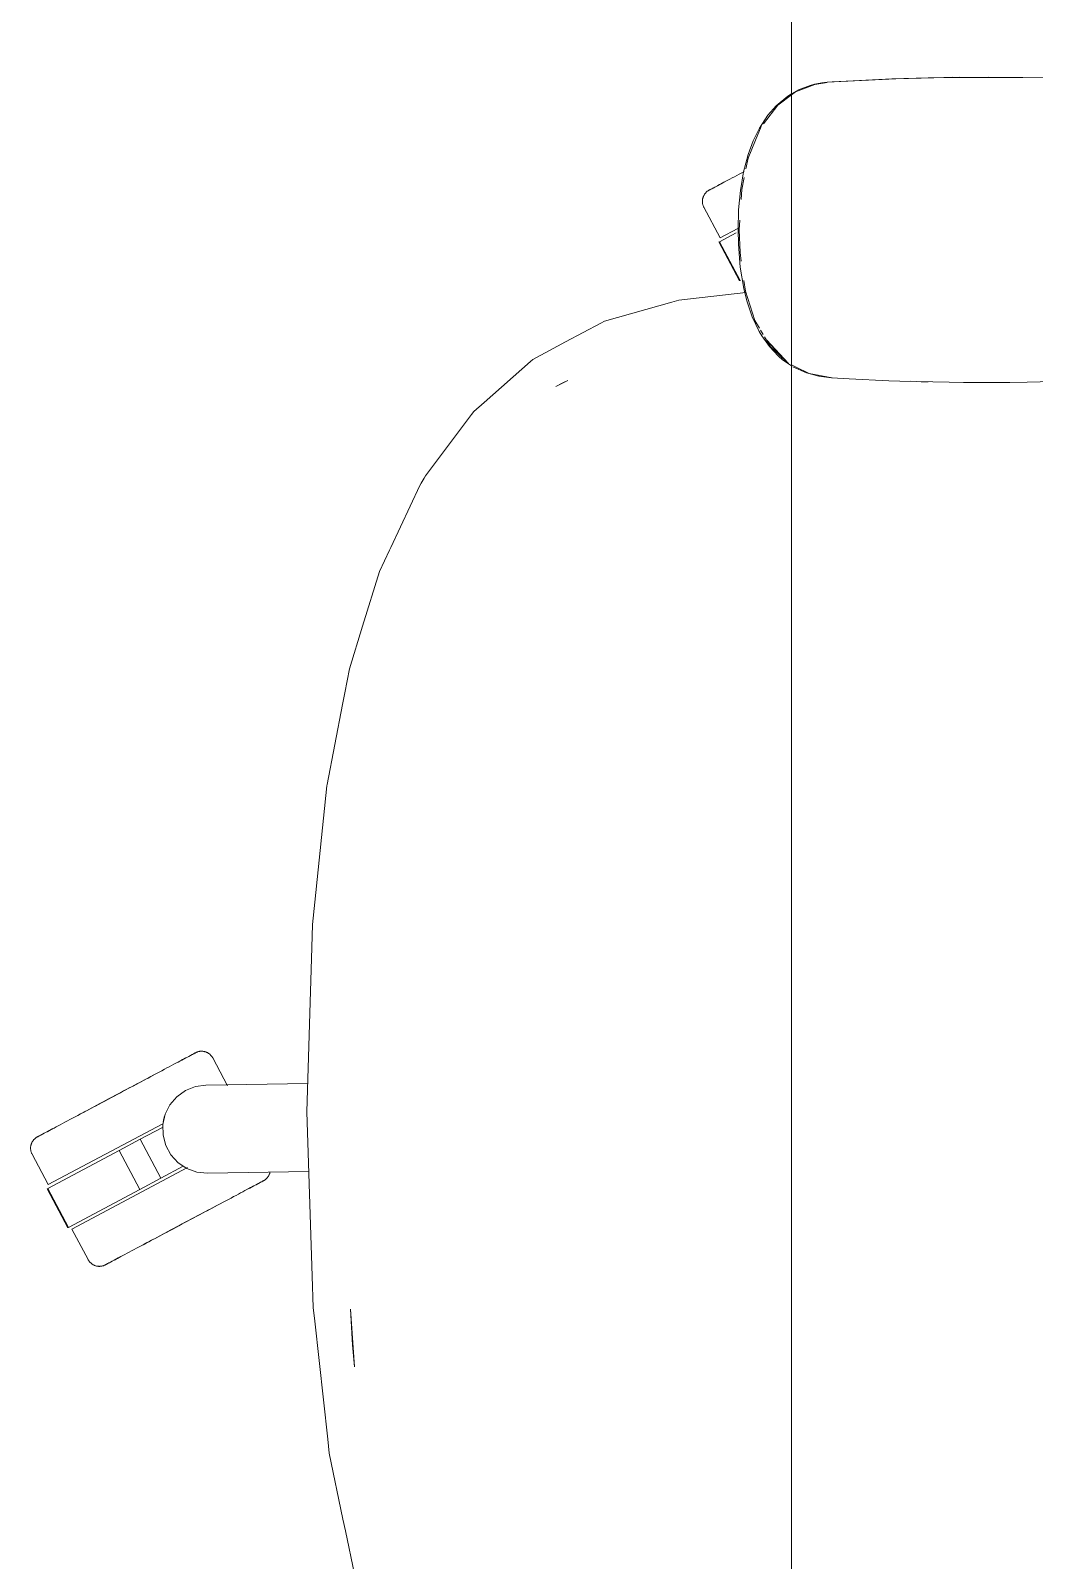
# Model space of a CAD drawing. Header units: millimetres. Extents: x 90978 to 295199, y -4084 to 97293.
# Drawn here: x 203005.3 to 203324.1, y 32614.6 to 33100.2 of the extents above; entities that cross this region are included whole.
import ezdxf

# ---------------------------------------------------------------- set-up
doc = ezdxf.new("R2010")
doc.units = ezdxf.units.MM
doc.header["$MEASUREMENT"] = 0
doc.layers.add('G-IMPT', color=8, linetype='CONTINUOUS', lineweight=9)
doc.layers.add('I-FURN', color=8, linetype='CONTINUOUS', lineweight=9)

msp = doc.modelspace()

# ---------------------------------------------------------------- linework, layer by layer
at = {"layer": 'G-IMPT'}
for p, q in [((203300.2, 33085.37), (203278.81, 33084.87)), ((203290.37, 33085.21), (203278.81, 33084.87)), ((203300.2, 33085.37), (203280.02, 33084.91)), ((203290.37, 33085.21), (203309.6, 33085.42)), ((203300.2, 33085.37), (203290.37, 33085.21)), ((203320.39, 33085.33), (203290.37, 33085.21)), ((203298.17, 33085.35), (203296.26, 33085.28)), ((203300.2, 33085.33), (203298.17, 33085.35)), ((203320.39, 33085.33), (203300.2, 33085.37)), ((203320.39, 33085.33), (203309.6, 33085.42)), ((203320.39, 33085.33), (203328.81, 33085.16)), ((203249.2, 33081.36), (203246.96, 33080.09)), ((203248.17, 33080.7), (203246.96, 33079.8)), ((203254.37, 33083.11), (203248.17, 33080.7)), ((203249.2, 33081.36), (203252.85, 33082.76)), ((203254.19, 33083.13), (203252.85, 33082.76)), ((203254.19, 33083.13), (203256.59, 33083.57)), ((203254.37, 33083.11), (203258.22, 33083.69)), ((203258.23, 33083.82), (203256.59, 33083.57)), ((203280.02, 33084.91), (203258.23, 33083.82)), ((203278.81, 33084.87), (203258.23, 33083.82)), ((203258.23, 33083.82), (203259.84, 33083.93)), ((203280.02, 33084.91), (203259.84, 33083.93)), ((203278.81, 33084.87), (203280.02, 33084.91)), ((203242.55, 33076.53), (203238, 33070.61)), ((203239.36, 33073.29), (203242.03, 33076.33)), ((203245.77, 33079.41), (203242.03, 33076.33)), ((203246.96, 33079.8), (203242.55, 33076.53)), ((203246.96, 33080.09), (203245.77, 33079.41)), ((203236.71, 33069.24), (203239.36, 33073.29)), ((203236.71, 33069.24), (203234.73, 33065.17)), ((203237.33, 33069.74), (203235.49, 33065.35)), ((203233.14, 33060.84), (203234.73, 33065.17)), ((203233.16, 33059.72), (203235.49, 33065.35)), ((203233.14, 33060.84), (203231.71, 33055.36)), ((203233.16, 33059.72), (203232.46, 33056.26)), ((203230.71, 33049.42), (203231.71, 33055.36)), ((203231.89, 33053.51), (203231.13, 33049.76)), ((203230.71, 33049.42), (203230.14, 33043.27)), ((203231.13, 33049.76), (203230.93, 33046.56)), ((203229.96, 33036.93), (203230.14, 33043.27)), ((203230.05, 33032.43), (203229.96, 33036.93)), ((203230.53, 33040.04), (203230.34, 33036.93)), ((203230.57, 33029.77), (203230.34, 33036.93)), ((203230.05, 33032.43), (203230.63, 33025.11)), ((203230.57, 33029.77), (203230.96, 33026.99)), ((203231.75, 33018.35), (203230.63, 33025.11)), ((203232.72, 33014.42), (203231.75, 33018.35)), ((203231.83, 33020.8), (203232.3, 33017.51)), ((203232.3, 33017.51), (203235.33, 33008.12)), ((203208.88, 33013.95), (203187.53, 33007.95)), ((203208.88, 33013.95), (203211.14, 33014.59)), ((203232.42, 33017), (203211.14, 33014.59)), ((203232.72, 33014.42), (203234.46, 33009.34)), ((203187.53, 33007.95), (203186.42, 33007.35)), ((203234.46, 33009.34), (203236.67, 33004.7)), ((203235.33, 33008.12), (203236.79, 33005.67)), ((203186.42, 33007.35), (203175.18, 33001.34)), ((203236.67, 33004.7), (203237.47, 33003.33)), ((203237.11, 33005.13), (203237.93, 33003.76)), ((203239.92, 32999.87), (203237.47, 33003.33)), ((203238.4, 33002.97), (203240.29, 32999.82)), ((203175.18, 33001.34), (203164.75, 32995.76)), ((203239.1, 33001.9), (203246, 32994.51)), ((203239.1, 33001.9), (203240.38, 33000.43)), ((203242.78, 32996.83), (203239.92, 32999.87)), ((203240.29, 32999.82), (203246, 32994.51)), ((203240.51, 33000.28), (203243.59, 32996.74)), ((203149.29, 32982.15), (203164.08, 32995.17)), ((203164.08, 32995.17), (203164.75, 32995.76)), ((203242.78, 32996.83), (203244.11, 32995.69)), ((203246, 32994.51), (203243.59, 32996.74)), ((203246.96, 32993.74), (203244.11, 32995.69)), ((203248.24, 32993.41), (203246.96, 32994.03)), ((203247.33, 32993.49), (203251.65, 32991.5)), ((203248.24, 32993.41), (203252.49, 32991.31)), ((203172.05, 32987.15), (203175.94, 32989.1)), ((203172.05, 32987.15), (203174.34, 32988.32)), ((203174.34, 32988.32), (203175.94, 32989.1)), ((203255.61, 32990.43), (203251.65, 32991.5)), ((203252.49, 32991.31), (203259.84, 32989.93)), ((203259.61, 32989.93), (203255.61, 32990.43)), ((203265.28, 32989.65), (203259.61, 32989.93)), ((203265.28, 32989.65), (203277.84, 32989.04)), ((203281.38, 32988.91), (203277.84, 32989.04)), ((203297.05, 32988.53), (203281.38, 32988.91)), ((203284.78, 32988.85), (203288.11, 32988.71)), ((203290.33, 32988.71), (203288.11, 32988.71)), ((203297.05, 32988.53), (203301.56, 32988.48)), ((203301.56, 32988.48), (203316.28, 32988.49)), ((203321.75, 32988.56), (203316.28, 32988.49)), ((203321.75, 32988.56), (203334.06, 32988.86)), ((203130.74, 32958.82), (203145.31, 32978.31)), ((203145.31, 32978.31), (203146.03, 32979.28)), ((203149.29, 32982.15), (203146.03, 32979.28)), ((203128.92, 32955.76), (203119.65, 32936.12)), ((203128.92, 32955.76), (203129.34, 32956.47)), ((203130.28, 32958.05), (203129.34, 32956.47)), ((203130.74, 32958.82), (203130.28, 32958.05)), ((203116.03, 32928.44), (203119.22, 32935.2)), ((203119.65, 32936.12), (203119.22, 32935.2)), ((203116.03, 32928.44), (203110.71, 32911.17)), ((203110.71, 32911.17), (203106.51, 32897.56)), ((203106.51, 32897.56), (203105.05, 32889.96)), ((203104.35, 32886.29), (203099.48, 32860.91)), ((203104.35, 32886.29), (203105.05, 32889.96)), ((203099.39, 32860.45), (203095.57, 32823.46)), ((203099.39, 32860.45), (203099.48, 32860.91)), ((203095.57, 32823.46), (203094.84, 32816.39)), ((203094.62, 32809.13), (203094.84, 32816.39)), ((203093, 32756.97), (203094.62, 32809.13)), ((203094.7, 32704.79), (203093, 32756.97)), ((203094.7, 32704.79), (203095.03, 32694.84)), ((203095.51, 32690.47), (203095.03, 32694.84)), ((203106.91, 32694.31), (203107.55, 32682.97)), ((203106.91, 32694.31), (203108.16, 32676.03)), ((203095.51, 32690.47), (203099.64, 32653.03)), ((203108.16, 32676.03), (203107.55, 32682.97)), ((203100.13, 32648.61), (203099.64, 32653.03)), ((203104.47, 32627.67), (203100.13, 32648.61)), ((203104.47, 32627.67), (203105.24, 32623.99)), ((203105.24, 32623.99), (203108.11, 32610.16))]:
    msp.add_line(p, q, dxfattribs=at)
at = {"layer": 'I-FURN'}
for p, q in [((203246.96, 32162.73), (203246.96, 33762.73)), ((203246.96, 33762.73), (203246.96, 32162.73)), ((203223.86, 33051.18), (203223.39, 33050.93)), ((203223.6, 33051.04), (203224.08, 33051.3)), ((203224.36, 33051.45), (203223.86, 33051.18)), ((203224.08, 33051.3), (203224.6, 33051.58)), ((203224.9, 33051.73), (203224.36, 33051.45)), ((203224.6, 33051.58), (203225.15, 33051.87)), ((203225.46, 33052.03), (203224.9, 33051.73)), ((203225.15, 33051.87), (203225.74, 33052.18)), ((203226.07, 33052.35), (203225.46, 33052.03)), ((203226.7, 33052.69), (203226.07, 33052.35)), ((203227.36, 33053.04), (203226.7, 33052.69)), ((203228.06, 33053.41), (203227.36, 33053.04)), ((203228.78, 33053.8), (203228.06, 33053.41)), ((203229.53, 33054.2), (203228.78, 33053.8)), ((203230.31, 33054.61), (203229.53, 33054.2)), ((203231.11, 33055.03), (203230.31, 33054.61)), ((203231.93, 33055.47), (203231.11, 33055.03)), ((203218.63, 33046.26), (203218.65, 33046.42)), ((203218.65, 33046.42), (203218.67, 33046.58)), ((203218.67, 33046.58), (203218.7, 33046.74)), ((203218.7, 33046.74), (203218.73, 33046.9)), ((203218.73, 33046.9), (203218.77, 33047.06)), ((203218.77, 33047.06), (203218.82, 33047.21)), ((203218.82, 33047.21), (203218.87, 33047.36)), ((203218.87, 33047.36), (203218.93, 33047.51)), ((203218.93, 33047.51), (203218.99, 33047.66)), ((203218.99, 33047.66), (203219.06, 33047.81)), ((203219.06, 33047.81), (203219.14, 33047.95)), ((203219.14, 33047.95), (203219.22, 33048.09)), ((203219.22, 33048.09), (203219.31, 33048.22)), ((203219.31, 33048.22), (203219.4, 33048.35)), ((203219.4, 33048.35), (203219.5, 33048.48)), ((203219.5, 33048.48), (203219.6, 33048.61)), ((203219.6, 33048.61), (203219.71, 33048.73)), ((203219.71, 33048.73), (203219.82, 33048.84)), ((203219.82, 33048.84), (203219.94, 33048.95)), ((203219.94, 33048.95), (203220.06, 33049.06)), ((203220.06, 33049.06), (203220.18, 33049.16)), ((203220.18, 33049.16), (203220.31, 33049.26)), ((203220.31, 33049.26), (203220.45, 33049.35)), ((203220.45, 33049.35), (203220.58, 33049.43)), ((203220.58, 33049.43), (203220.72, 33049.51)), ((203220.72, 33049.51), (203220.76, 33049.53)), ((203220.76, 33049.53), (203220.78, 33049.54)), ((203220.77, 33049.54), (203220.76, 33049.53)), ((203220.81, 33049.56), (203220.77, 33049.54)), ((203220.78, 33049.54), (203220.84, 33049.58)), ((203220.89, 33049.6), (203220.81, 33049.56)), ((203220.84, 33049.58), (203220.94, 33049.63)), ((203221.01, 33049.67), (203220.89, 33049.6)), ((203220.94, 33049.63), (203221.08, 33049.7)), ((203221.18, 33049.75), (203221.01, 33049.67)), ((203221.08, 33049.7), (203221.26, 33049.8)), ((203221.38, 33049.86), (203221.18, 33049.75)), ((203221.26, 33049.8), (203221.48, 33049.92)), ((203221.62, 33049.99), (203221.38, 33049.86)), ((203221.48, 33049.92), (203221.74, 33050.05)), ((203221.9, 33050.14), (203221.62, 33049.99)), ((203221.74, 33050.05), (203222.04, 33050.21)), ((203222.21, 33050.31), (203221.9, 33050.14)), ((203222.04, 33050.21), (203222.37, 33050.39)), ((203222.57, 33050.5), (203222.21, 33050.31)), ((203222.37, 33050.39), (203222.75, 33050.59)), ((203222.96, 33050.7), (203222.57, 33050.5)), ((203222.75, 33050.59), (203223.16, 33050.81)), ((203223.39, 33050.93), (203222.96, 33050.7)), ((203223.16, 33050.81), (203223.6, 33051.04)), ((203218.62, 33045.94), (203218.63, 33046.1)), ((203218.63, 33045.78), (203218.62, 33045.94)), ((203218.63, 33046.1), (203218.63, 33046.26)), ((203218.64, 33045.62), (203218.63, 33045.78)), ((203218.66, 33045.46), (203218.64, 33045.62)), ((203218.68, 33045.3), (203218.66, 33045.46)), ((203218.71, 33045.14), (203218.68, 33045.3)), ((203218.75, 33044.98), (203218.71, 33045.14)), ((203218.79, 33044.83), (203218.75, 33044.98)), ((203218.84, 33044.67), (203218.79, 33044.83)), ((203218.89, 33044.52), (203218.84, 33044.67)), ((203218.96, 33044.37), (203218.89, 33044.52)), ((203219.02, 33044.23), (203218.96, 33044.37)), ((203219.1, 33044.08), (203219.02, 33044.23)), ((203219.1, 33044.08), (203224.25, 33034.4)), ((203224.25, 33034.4), (203229.88, 33037.39)), ((203223.89, 33033.08), (203230.46, 33020.71)), ((203224.06, 33033.17), (203229.35, 33035.98)), ((203230.63, 33020.81), (203224.06, 33033.17)), ((203230.73, 33020.86), (203230.63, 33020.81)), ((203055.28, 32774.45), (203054.84, 32774.21)), ((203055.05, 32774.32), (203055.48, 32774.55)), ((203055.69, 32774.66), (203055.28, 32774.45)), ((203055.48, 32774.55), (203055.87, 32774.76)), ((203056.07, 32774.86), (203055.69, 32774.66)), ((203055.87, 32774.76), (203056.23, 32774.95)), ((203056.4, 32775.04), (203056.07, 32774.86)), ((203056.23, 32774.95), (203056.54, 32775.12)), ((203056.7, 32775.2), (203056.4, 32775.04)), ((203056.54, 32775.12), (203056.82, 32775.26)), ((203056.96, 32775.34), (203056.7, 32775.2)), ((203056.82, 32775.26), (203057.06, 32775.39)), ((203057.18, 32775.45), (203056.96, 32775.34)), ((203057.06, 32775.39), (203057.26, 32775.5)), ((203057.36, 32775.55), (203057.18, 32775.45)), ((203057.26, 32775.5), (203057.43, 32775.59)), ((203057.5, 32775.62), (203057.36, 32775.55)), ((203057.43, 32775.59), (203057.55, 32775.65)), ((203057.6, 32775.68), (203057.5, 32775.62)), ((203057.55, 32775.65), (203057.63, 32775.69)), ((203057.66, 32775.71), (203057.6, 32775.68)), ((203057.63, 32775.69), (203057.67, 32775.72)), ((203057.68, 32775.72), (203057.66, 32775.71)), ((203057.67, 32775.72), (203057.68, 32775.72)), ((203057.68, 32775.72), (203057.82, 32775.79)), ((203057.82, 32775.79), (203057.97, 32775.86)), ((203057.97, 32775.86), (203058.12, 32775.92)), ((203058.12, 32775.92), (203058.27, 32775.98)), ((203058.27, 32775.98), (203058.42, 32776.02)), ((203058.42, 32776.02), (203058.58, 32776.07)), ((203058.58, 32776.07), (203058.73, 32776.1)), ((203058.73, 32776.1), (203058.89, 32776.13)), ((203058.89, 32776.13), (203059.05, 32776.16)), ((203059.05, 32776.16), (203059.21, 32776.18)), ((203059.21, 32776.18), (203059.37, 32776.19)), ((203059.37, 32776.19), (203059.53, 32776.19)), ((203059.53, 32776.19), (203059.7, 32776.19)), ((203059.7, 32776.19), (203059.86, 32776.18)), ((203059.86, 32776.18), (203060.02, 32776.17)), ((203060.02, 32776.17), (203060.18, 32776.15)), ((203060.18, 32776.15), (203060.34, 32776.12)), ((203060.34, 32776.12), (203060.49, 32776.08)), ((203060.49, 32776.08), (203060.65, 32776.04)), ((203060.65, 32776.04), (203060.8, 32776)), ((203060.8, 32776), (203060.96, 32775.95)), ((203060.96, 32775.95), (203061.11, 32775.89)), ((203061.11, 32775.89), (203061.25, 32775.82)), ((203061.25, 32775.82), (203061.4, 32775.75)), ((203061.4, 32775.75), (203061.54, 32775.68)), ((203061.54, 32775.68), (203061.68, 32775.59)), ((203061.68, 32775.59), (203061.82, 32775.51)), ((203061.82, 32775.51), (203061.95, 32775.41)), ((203061.95, 32775.41), (203062.08, 32775.32)), ((203062.08, 32775.32), (203062.2, 32775.21)), ((203062.2, 32775.21), (203062.32, 32775.11)), ((203062.32, 32775.11), (203062.44, 32774.99)), ((203062.44, 32774.99), (203062.55, 32774.88)), ((203062.55, 32774.88), (203062.65, 32774.76)), ((203062.65, 32774.76), (203062.76, 32774.63)), ((203062.76, 32774.63), (203062.85, 32774.5)), ((203062.85, 32774.5), (203062.94, 32774.37)), ((203062.94, 32774.37), (203063.03, 32774.23)), ((203046.12, 32769.58), (203045.27, 32769.12)), ((203045.66, 32769.33), (203046.51, 32769.78)), ((203046.96, 32770.02), (203046.12, 32769.58)), ((203047.77, 32770.45), (203046.96, 32770.02)), ((203048.56, 32770.87), (203047.77, 32770.45)), ((203049.32, 32771.28), (203048.56, 32770.87)), ((203050.05, 32771.67), (203049.32, 32771.28)), ((203050.76, 32772.04), (203050.05, 32771.67)), ((203051.44, 32772.4), (203050.76, 32772.04)), ((203052.09, 32772.75), (203051.44, 32772.4)), ((203052.7, 32773.07), (203052.09, 32772.75)), ((203053.29, 32773.39), (203052.7, 32773.07)), ((203052.98, 32773.22), (203053.54, 32773.52)), ((203053.84, 32773.68), (203053.29, 32773.39)), ((203053.54, 32773.52), (203054.08, 32773.81)), ((203054.36, 32773.95), (203053.84, 32773.68)), ((203054.08, 32773.81), (203054.58, 32774.07)), ((203054.84, 32774.21), (203054.36, 32773.95)), ((203054.58, 32774.07), (203055.05, 32774.32)), ((203063.03, 32774.23), (203063.11, 32774.09)), ((203063.11, 32774.09), (203063.13, 32774.05)), ((203067.83, 32765.21), (203063.13, 32774.05)), ((203036.28, 32764.34), (203037.27, 32764.87)), ((203037.8, 32765.15), (203036.81, 32764.63)), ((203037.27, 32764.87), (203038.25, 32765.39)), ((203038.78, 32765.67), (203037.8, 32765.15)), ((203038.25, 32765.39), (203039.23, 32765.91)), ((203039.75, 32766.19), (203038.78, 32765.67)), ((203039.23, 32765.91), (203040.19, 32766.42)), ((203040.71, 32766.7), (203039.75, 32766.19)), ((203040.19, 32766.42), (203041.14, 32766.93)), ((203041.65, 32767.2), (203040.71, 32766.7)), ((203041.14, 32766.93), (203042.08, 32767.43)), ((203042.58, 32767.69), (203041.65, 32767.2)), ((203042.08, 32767.43), (203043, 32767.92)), ((203043.49, 32768.18), (203042.58, 32767.69)), ((203043, 32767.92), (203043.91, 32768.4)), ((203044.39, 32768.65), (203043.49, 32768.18)), ((203043.91, 32768.4), (203044.79, 32768.87)), ((203045.27, 32769.12), (203044.39, 32768.65)), ((203044.79, 32768.87), (203045.66, 32769.33)), ((203054.47, 32763.71), (203057.6, 32764.96)), ((203057.6, 32764.96), (203060.94, 32765.43)), ((203060.94, 32765.43), (203093.28, 32765.99)), ((203027.81, 32759.84), (203026.83, 32759.32)), ((203027.28, 32759.56), (203028.27, 32760.08)), ((203028.8, 32760.37), (203027.81, 32759.84)), ((203028.27, 32760.08), (203029.26, 32760.61)), ((203029.8, 32760.9), (203028.8, 32760.37)), ((203029.26, 32760.61), (203030.26, 32761.14)), ((203030.8, 32761.43), (203029.8, 32760.9)), ((203030.26, 32761.14), (203031.26, 32761.68)), ((203031.81, 32761.96), (203030.8, 32761.43)), ((203031.26, 32761.68), (203032.27, 32762.21)), ((203032.81, 32762.5), (203031.81, 32761.96)), ((203032.27, 32762.21), (203033.27, 32762.74)), ((203033.82, 32763.03), (203032.81, 32762.5)), ((203033.27, 32762.74), (203034.28, 32763.28)), ((203034.82, 32763.57), (203033.82, 32763.03)), ((203034.28, 32763.28), (203035.28, 32763.81)), ((203035.82, 32764.1), (203034.82, 32763.57)), ((203035.28, 32763.81), (203036.28, 32764.34)), ((203036.81, 32764.63), (203035.82, 32764.1)), ((203049.53, 32759.19), (203051.72, 32761.75)), ((203051.72, 32761.75), (203054.47, 32763.71)), ((203018.57, 32754.93), (203017.75, 32754.49)), ((203019.42, 32755.38), (203018.57, 32754.93)), ((203020.29, 32755.84), (203019.42, 32755.38)), ((203021.17, 32756.31), (203020.29, 32755.84)), ((203022.08, 32756.79), (203021.17, 32756.31)), ((203021.59, 32756.53), (203022.5, 32757.02)), ((203023, 32757.28), (203022.08, 32756.79)), ((203022.5, 32757.02), (203023.43, 32757.51)), ((203023.94, 32757.78), (203023, 32757.28)), ((203023.43, 32757.51), (203024.38, 32758.01)), ((203024.89, 32758.29), (203023.94, 32757.78)), ((203024.38, 32758.01), (203025.33, 32758.52)), ((203025.85, 32758.8), (203024.89, 32758.29)), ((203025.33, 32758.52), (203026.3, 32759.04)), ((203026.83, 32759.32), (203025.85, 32758.8)), ((203026.3, 32759.04), (203027.28, 32759.56)), ((203047.27, 32752.88), (203048.02, 32756.17)), ((203048.02, 32756.17), (203049.53, 32759.19)), ((203009.6, 32750.16), (203009.21, 32749.95)), ((203009.39, 32750.04), (203009.8, 32750.26)), ((203010.03, 32750.39), (203009.6, 32750.16)), ((203009.8, 32750.26), (203010.24, 32750.5)), ((203010.5, 32750.63), (203010.03, 32750.39)), ((203010.24, 32750.5), (203010.73, 32750.75)), ((203011, 32750.9), (203010.5, 32750.63)), ((203010.73, 32750.75), (203011.24, 32751.03)), ((203010.89, 32733.85), (203047.04, 32753.08)), ((203011.54, 32751.19), (203011, 32750.9)), ((203011.24, 32751.03), (203011.79, 32751.32)), ((203012.11, 32751.49), (203011.54, 32751.19)), ((203011.79, 32751.32), (203012.38, 32751.63)), ((203012.71, 32751.81), (203012.11, 32751.49)), ((203013.34, 32752.15), (203012.71, 32751.81)), ((203014, 32752.5), (203013.34, 32752.15)), ((203014.7, 32752.87), (203014, 32752.5)), ((203015.42, 32753.25), (203014.7, 32752.87)), ((203016.17, 32753.65), (203015.42, 32753.25)), ((203016.95, 32754.06), (203016.17, 32753.65)), ((203017.75, 32754.49), (203016.95, 32754.06)), ((203040.05, 32748.23), (203047.2, 32752.03)), ((203047.33, 32749.51), (203047.27, 32752.88)), ((203005.27, 32745.56), (203005.28, 32745.72)), ((203005.27, 32745.39), (203005.27, 32745.56)), ((203005.27, 32745.23), (203005.27, 32745.39)), ((203005.28, 32745.07), (203005.27, 32745.23)), ((203005.28, 32745.72), (203005.29, 32745.88)), ((203005.29, 32745.88), (203005.31, 32746.04)), ((203005.31, 32746.04), (203005.34, 32746.2)), ((203005.34, 32746.2), (203005.37, 32746.35)), ((203005.37, 32746.35), (203005.41, 32746.51)), ((203005.41, 32746.51), (203005.46, 32746.66)), ((203005.46, 32746.66), (203005.51, 32746.82)), ((203005.51, 32746.82), (203005.57, 32746.97)), ((203005.57, 32746.97), (203005.63, 32747.11)), ((203005.63, 32747.11), (203005.7, 32747.26)), ((203005.7, 32747.26), (203005.78, 32747.4)), ((203005.78, 32747.4), (203005.86, 32747.54)), ((203005.86, 32747.54), (203005.95, 32747.68)), ((203005.95, 32747.68), (203006.04, 32747.81)), ((203006.04, 32747.81), (203006.14, 32747.94)), ((203006.14, 32747.94), (203006.24, 32748.06)), ((203006.24, 32748.06), (203006.35, 32748.18)), ((203006.35, 32748.18), (203006.46, 32748.3)), ((203006.46, 32748.3), (203006.58, 32748.41)), ((203006.58, 32748.41), (203006.7, 32748.51)), ((203006.7, 32748.51), (203006.83, 32748.61)), ((203006.83, 32748.61), (203006.96, 32748.71)), ((203006.96, 32748.71), (203007.09, 32748.8)), ((203007.09, 32748.8), (203007.23, 32748.89)), ((203007.23, 32748.89), (203007.37, 32748.97)), ((203007.37, 32748.97), (203007.4, 32748.99)), ((203007.4, 32748.99), (203007.42, 32749)), ((203007.41, 32748.99), (203007.4, 32748.99)), ((203007.45, 32749.01), (203007.41, 32748.99)), ((203007.42, 32749), (203007.48, 32749.03)), ((203007.53, 32749.06), (203007.45, 32749.01)), ((203007.48, 32749.03), (203007.58, 32749.08)), ((203007.65, 32749.12), (203007.53, 32749.06)), ((203007.58, 32749.08), (203007.72, 32749.16)), ((203007.82, 32749.21), (203007.65, 32749.12)), ((203007.72, 32749.16), (203007.9, 32749.25)), ((203008.02, 32749.32), (203007.82, 32749.21)), ((203007.9, 32749.25), (203008.12, 32749.37)), ((203008.26, 32749.44), (203008.02, 32749.32)), ((203008.12, 32749.37), (203008.38, 32749.51)), ((203008.54, 32749.59), (203008.26, 32749.44)), ((203008.38, 32749.51), (203008.68, 32749.67)), ((203008.86, 32749.76), (203008.54, 32749.59)), ((203008.68, 32749.67), (203009.01, 32749.85)), ((203009.21, 32749.95), (203008.86, 32749.76)), ((203009.01, 32749.85), (203009.39, 32750.04)), ((203033.41, 32744.7), (203040.05, 32748.23)), ((203046.62, 32735.87), (203040.05, 32748.23)), ((203048.19, 32746.25), (203047.33, 32749.51)), ((203049.81, 32743.29), (203048.19, 32746.25)), ((203005.3, 32744.91), (203005.28, 32745.07)), ((203005.32, 32744.75), (203005.3, 32744.91)), ((203005.35, 32744.59), (203005.32, 32744.75)), ((203005.39, 32744.44), (203005.35, 32744.59)), ((203005.43, 32744.28), (203005.39, 32744.44)), ((203005.48, 32744.13), (203005.43, 32744.28)), ((203005.54, 32743.98), (203005.48, 32744.13)), ((203005.6, 32743.83), (203005.54, 32743.98)), ((203005.66, 32743.68), (203005.6, 32743.83)), ((203005.74, 32743.54), (203005.66, 32743.68)), ((203005.74, 32743.54), (203010.89, 32733.85)), ((203010.7, 32732.62), (203033.41, 32744.7)), ((203039.98, 32732.33), (203033.41, 32744.7)), ((203052.09, 32740.8), (203049.81, 32743.29)), ((203054.9, 32738.94), (203052.09, 32740.8)), ((203018.4, 32719.72), (203055.15, 32739.26)), ((203046.62, 32735.87), (203039.98, 32732.33)), ((203053.77, 32739.66), (203046.62, 32735.87)), ((203058.07, 32737.8), (203054.9, 32738.94)), ((203061.43, 32737.45), (203058.07, 32737.8)), ((203093.62, 32738.01), (203061.43, 32737.45)), ((203079.98, 32735.58), (203079.85, 32735.48)), ((203080.1, 32735.68), (203079.98, 32735.58)), ((203080.21, 32735.8), (203080.1, 32735.68)), ((203080.33, 32735.91), (203080.21, 32735.8)), ((203080.43, 32736.03), (203080.33, 32735.91)), ((203080.54, 32736.16), (203080.43, 32736.03)), ((203080.63, 32736.28), (203080.54, 32736.16)), ((203080.73, 32736.42), (203080.63, 32736.28)), ((203080.81, 32736.55), (203080.73, 32736.42)), ((203080.9, 32736.69), (203080.81, 32736.55)), ((203080.97, 32736.83), (203080.9, 32736.69)), ((203081.04, 32736.98), (203080.97, 32736.83)), ((203081.11, 32737.13), (203081.04, 32736.98)), ((203081.17, 32737.28), (203081.11, 32737.13)), ((203081.22, 32737.43), (203081.17, 32737.28)), ((203081.26, 32737.58), (203081.22, 32737.43)), ((203081.3, 32737.74), (203081.26, 32737.58)), ((203010.53, 32732.53), (203017.1, 32720.17)), ((203017.28, 32720.26), (203010.7, 32732.62)), ((203039.98, 32732.33), (203017.28, 32720.26)), ((203070.51, 32730.44), (203071.26, 32730.84)), ((203071.26, 32730.84), (203071.98, 32731.23)), ((203071.98, 32731.23), (203072.67, 32731.59)), ((203072.67, 32731.59), (203073.34, 32731.95)), ((203073.34, 32731.95), (203073.97, 32732.28)), ((203073.97, 32732.28), (203074.57, 32732.6)), ((203074.88, 32732.77), (203074.3, 32732.46)), ((203074.57, 32732.6), (203075.14, 32732.91)), ((203075.43, 32733.06), (203074.88, 32732.77)), ((203075.14, 32732.91), (203075.68, 32733.19)), ((203075.95, 32733.34), (203075.43, 32733.06)), ((203075.68, 32733.19), (203076.18, 32733.46)), ((203076.43, 32733.59), (203075.95, 32733.34)), ((203076.18, 32733.46), (203076.64, 32733.71)), ((203076.88, 32733.83), (203076.43, 32733.59)), ((203076.64, 32733.71), (203077.07, 32733.93)), ((203077.29, 32734.05), (203076.88, 32733.83)), ((203077.07, 32733.93), (203077.47, 32734.14)), ((203077.66, 32734.25), (203077.29, 32734.05)), ((203077.47, 32734.14), (203077.82, 32734.33)), ((203078, 32734.43), (203077.66, 32734.25)), ((203077.82, 32734.33), (203078.14, 32734.5)), ((203078.29, 32734.58), (203078, 32734.43)), ((203078.14, 32734.5), (203078.42, 32734.65)), ((203078.55, 32734.72), (203078.29, 32734.58)), ((203078.42, 32734.65), (203078.66, 32734.78)), ((203078.77, 32734.84), (203078.55, 32734.72)), ((203078.66, 32734.78), (203078.86, 32734.88)), ((203078.95, 32734.93), (203078.77, 32734.84)), ((203078.86, 32734.88), (203079.02, 32734.97)), ((203079.09, 32735.01), (203078.95, 32734.93)), ((203079.02, 32734.97), (203079.14, 32735.04)), ((203079.19, 32735.06), (203079.09, 32735.01)), ((203079.14, 32735.04), (203079.23, 32735.08)), ((203079.25, 32735.09), (203079.19, 32735.06)), ((203079.23, 32735.08), (203079.27, 32735.1)), ((203079.27, 32735.1), (203079.25, 32735.09)), ((203079.31, 32735.12), (203079.27, 32735.1)), ((203079.27, 32735.1), (203079.27, 32735.1)), ((203079.45, 32735.2), (203079.31, 32735.12)), ((203079.59, 32735.29), (203079.45, 32735.2)), ((203079.72, 32735.38), (203079.59, 32735.29)), ((203079.85, 32735.48), (203079.72, 32735.38)), ((203060.82, 32725.29), (203061.79, 32725.81)), ((203062.3, 32726.08), (203061.34, 32725.57)), ((203061.79, 32725.81), (203062.74, 32726.31)), ((203063.24, 32726.58), (203062.3, 32726.08)), ((203062.74, 32726.31), (203063.67, 32726.81)), ((203064.17, 32727.08), (203063.24, 32726.58)), ((203063.67, 32726.81), (203064.6, 32727.3)), ((203065.09, 32727.56), (203064.17, 32727.08)), ((203064.6, 32727.3), (203065.5, 32727.78)), ((203065.5, 32727.78), (203066.39, 32728.25)), ((203066.39, 32728.25), (203067.26, 32728.72)), ((203067.26, 32728.72), (203068.11, 32729.17)), ((203068.11, 32729.17), (203068.93, 32729.6)), ((203068.93, 32729.6), (203069.73, 32730.03)), ((203069.73, 32730.03), (203070.51, 32730.44)), ((203051.86, 32720.53), (203052.86, 32721.06)), ((203053.4, 32721.35), (203052.4, 32720.81)), ((203052.86, 32721.06), (203053.86, 32721.59)), ((203054.41, 32721.88), (203053.4, 32721.35)), ((203053.86, 32721.59), (203054.87, 32722.13)), ((203055.41, 32722.42), (203054.41, 32721.88)), ((203054.87, 32722.13), (203055.87, 32722.66)), ((203056.42, 32722.95), (203055.41, 32722.42)), ((203055.87, 32722.66), (203056.88, 32723.2)), ((203057.41, 32723.48), (203056.42, 32722.95)), ((203056.88, 32723.2), (203057.87, 32723.73)), ((203058.41, 32724.01), (203057.41, 32723.48)), ((203057.87, 32723.73), (203058.86, 32724.25)), ((203059.4, 32724.53), (203058.41, 32724.01)), ((203058.86, 32724.25), (203059.85, 32724.78)), ((203060.37, 32725.06), (203059.4, 32724.53)), ((203059.85, 32724.78), (203060.82, 32725.29)), ((203061.34, 32725.57), (203060.37, 32725.06)), ((203018.4, 32719.72), (203023.55, 32710.04)), ((203043.68, 32716.18), (203042.77, 32715.69)), ((203043.18, 32715.92), (203044.1, 32716.4)), ((203044.6, 32716.67), (203043.68, 32716.18)), ((203044.1, 32716.4), (203045.03, 32716.9)), ((203045.54, 32717.17), (203044.6, 32716.67)), ((203045.03, 32716.9), (203045.97, 32717.4)), ((203046.49, 32717.67), (203045.54, 32717.17)), ((203045.97, 32717.4), (203046.93, 32717.91)), ((203047.45, 32718.18), (203046.49, 32717.67)), ((203046.93, 32717.91), (203047.9, 32718.42)), ((203048.43, 32718.7), (203047.45, 32718.18)), ((203047.9, 32718.42), (203048.88, 32718.94)), ((203049.41, 32719.22), (203048.43, 32718.7)), ((203048.88, 32718.94), (203049.86, 32719.47)), ((203050.4, 32719.75), (203049.41, 32719.22)), ((203049.86, 32719.47), (203050.86, 32720)), ((203051.4, 32720.28), (203050.4, 32719.75)), ((203050.86, 32720), (203051.86, 32720.53)), ((203052.4, 32720.81), (203051.4, 32720.28)), ((203033.97, 32711.02), (203034.59, 32711.35)), ((203034.59, 32711.35), (203035.24, 32711.69)), ((203035.24, 32711.69), (203035.92, 32712.05)), ((203035.92, 32712.05), (203036.62, 32712.43)), ((203036.62, 32712.43), (203037.36, 32712.82)), ((203037.36, 32712.82), (203038.12, 32713.22)), ((203038.12, 32713.22), (203038.91, 32713.64)), ((203038.91, 32713.64), (203039.72, 32714.07)), ((203039.72, 32714.07), (203040.55, 32714.52)), ((203041.01, 32714.76), (203040.17, 32714.31)), ((203040.55, 32714.52), (203041.41, 32714.97)), ((203041.88, 32715.22), (203041.01, 32714.76)), ((203041.41, 32714.97), (203042.29, 32715.44)), ((203042.77, 32715.69), (203041.88, 32715.22)), ((203042.29, 32715.44), (203043.18, 32715.92)), ((203023.57, 32710), (203023.55, 32710.04)), ((203023.65, 32709.86), (203023.57, 32710)), ((203023.73, 32709.72), (203023.65, 32709.86)), ((203023.83, 32709.59), (203023.73, 32709.72)), ((203023.92, 32709.46), (203023.83, 32709.59)), ((203024.02, 32709.34), (203023.92, 32709.46)), ((203024.13, 32709.22), (203024.02, 32709.34)), ((203024.24, 32709.1), (203024.13, 32709.22)), ((203024.36, 32708.99), (203024.24, 32709.1)), ((203024.48, 32708.88), (203024.36, 32708.99)), ((203024.6, 32708.78), (203024.48, 32708.88)), ((203024.73, 32708.68), (203024.6, 32708.78)), ((203024.86, 32708.59), (203024.73, 32708.68)), ((203025, 32708.5), (203024.86, 32708.59)), ((203025.13, 32708.42), (203025, 32708.5)), ((203025.28, 32708.34), (203025.13, 32708.42)), ((203025.42, 32708.27), (203025.28, 32708.34)), ((203025.57, 32708.21), (203025.42, 32708.27)), ((203025.72, 32708.15), (203025.57, 32708.21)), ((203025.87, 32708.09), (203025.72, 32708.15)), ((203026.03, 32708.05), (203025.87, 32708.09)), ((203026.18, 32708.01), (203026.03, 32708.05)), ((203026.34, 32707.97), (203026.18, 32708.01)), ((203026.5, 32707.95), (203026.34, 32707.97)), ((203026.66, 32707.93), (203026.5, 32707.95)), ((203026.82, 32707.91), (203026.66, 32707.93)), ((203026.98, 32707.9), (203026.82, 32707.91)), ((203027.14, 32707.9), (203026.98, 32707.9)), ((203027.3, 32707.91), (203027.14, 32707.9)), ((203027.46, 32707.92), (203027.3, 32707.91)), ((203027.62, 32707.93), (203027.46, 32707.92)), ((203027.78, 32707.96), (203027.62, 32707.93)), ((203027.94, 32707.99), (203027.78, 32707.96)), ((203028.1, 32708.02), (203027.94, 32707.99)), ((203028.25, 32708.07), (203028.1, 32708.02)), ((203028.41, 32708.12), (203028.25, 32708.07)), ((203028.56, 32708.17), (203028.41, 32708.12)), ((203028.71, 32708.23), (203028.56, 32708.17)), ((203028.86, 32708.3), (203028.71, 32708.23)), ((203029, 32708.37), (203028.86, 32708.3)), ((203029.05, 32708.4), (203029, 32708.38)), ((203029, 32708.38), (203029, 32708.37)), ((203029, 32708.37), (203029.02, 32708.38)), ((203029.02, 32708.38), (203029.08, 32708.42)), ((203029.13, 32708.44), (203029.05, 32708.4)), ((203029.08, 32708.42), (203029.18, 32708.47)), ((203029.25, 32708.51), (203029.13, 32708.44)), ((203029.18, 32708.47), (203029.32, 32708.54)), ((203029.41, 32708.59), (203029.25, 32708.51)), ((203029.32, 32708.54), (203029.5, 32708.64)), ((203029.61, 32708.7), (203029.41, 32708.59)), ((203029.5, 32708.64), (203029.72, 32708.76)), ((203029.85, 32708.83), (203029.61, 32708.7)), ((203029.72, 32708.76), (203029.98, 32708.89)), ((203030.13, 32708.98), (203029.85, 32708.83)), ((203029.98, 32708.89), (203030.28, 32709.05)), ((203030.45, 32709.14), (203030.13, 32708.98)), ((203030.28, 32709.05), (203030.61, 32709.23)), ((203030.81, 32709.33), (203030.45, 32709.14)), ((203030.61, 32709.23), (203030.98, 32709.43)), ((203031.2, 32709.54), (203030.81, 32709.33)), ((203030.98, 32709.43), (203031.39, 32709.65)), ((203031.63, 32709.77), (203031.2, 32709.54)), ((203031.39, 32709.65), (203031.84, 32709.88)), ((203032.1, 32710.02), (203031.63, 32709.77)), ((203031.84, 32709.88), (203032.32, 32710.14)), ((203032.6, 32710.29), (203032.1, 32710.02)), ((203032.32, 32710.14), (203032.84, 32710.41)), ((203033.13, 32710.57), (203032.6, 32710.29)), ((203032.84, 32710.41), (203033.39, 32710.71)), ((203033.7, 32710.87), (203033.13, 32710.57)), ((203033.39, 32710.71), (203033.97, 32711.02))]:
    msp.add_line(p, q, dxfattribs=at)
msp.add_arc((203061, 32751.44), 13.81, 162.664, 167.6527, dxfattribs=at)
msp.add_open_spline([(203047.39, 32753.8), (203047.46, 32754.23), (203047.56, 32754.66), (203047.68, 32755.07)], degree=3, dxfattribs=at)

doc.saveas('drawing.dxf')
